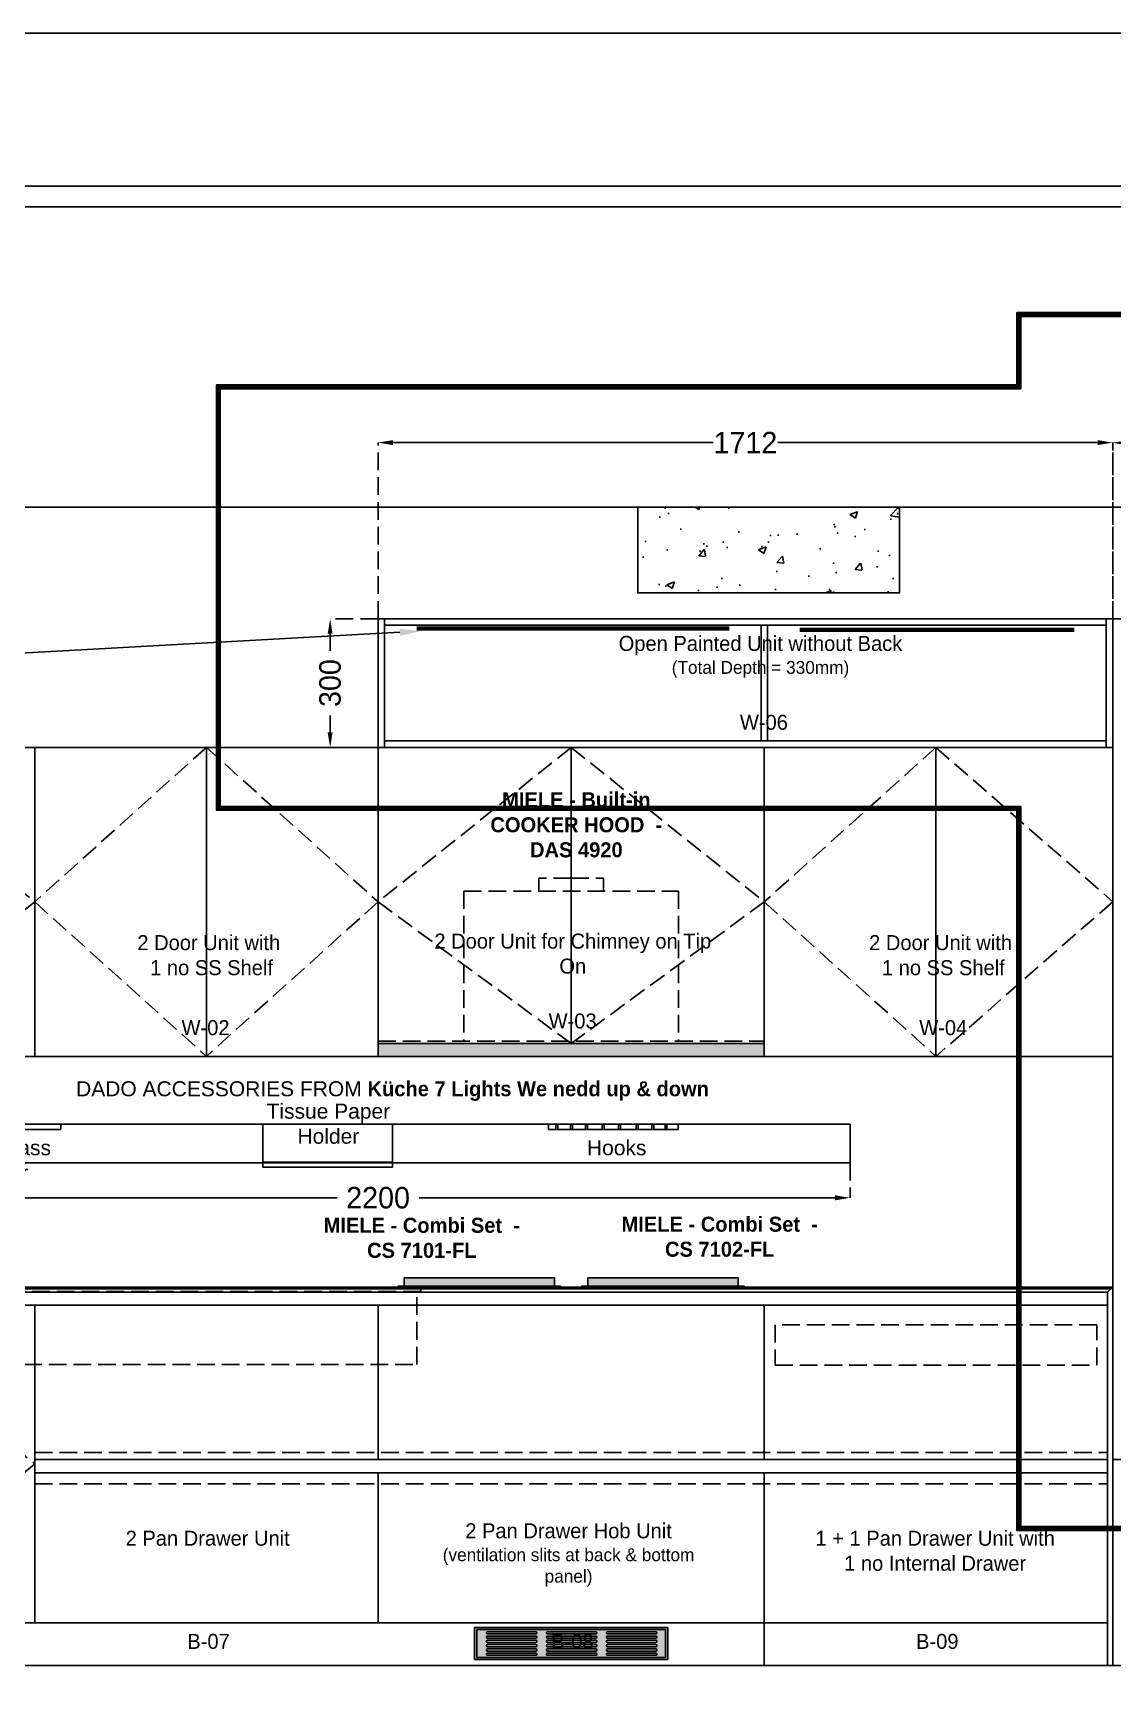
# Model space of a CAD drawing. Header units: millimetres. Extents: x -279428 to -243254, y -13605 to 1263.
# Drawn here: x -275277 to -272761, y -3517 to 354 of the extents above; entities that cross this region are included whole.
import ezdxf
from ezdxf import colors
from ezdxf.entities.mleader import LeaderData, LeaderLine
from ezdxf.math import Vec2, Vec3

# ---------------------------------------------------------------- set-up
doc = ezdxf.new("R2010")
doc.units = ezdxf.units.MM
doc.linetypes.add('DGN Style 3', pattern=[57.66124, 41.1866, -16.47464])
for name, color, linetype in [('.', 7, 'Continuous'), ('1', 7, 'Continuous'), ('1-arredi retini', 7, 'Continuous'), ('kitchen line', 250, 'Continuous'), ('Livello 1', 7, 'Continuous'), ('Measurement', 7, 'Continuous')]:
    doc.layers.add(name, color=color, linetype=linetype)
doc.layers.add('Partition', color=7, linetype='Continuous', lineweight=0)
doc.layers.add('Text', color=7, linetype='Continuous', lineweight=0)
doc.styles.add('Kuche7', font='', dxfattribs={"height": 50})
doc.styles.get("Standard").update_dxf_attribs({"font": 'arial.ttf'})
doc.styles.get('Kuche7').set_extended_font_data('Montserrat')
doc.dimstyles.new('Kuche7', dxfattribs={"dimtxt": 50, "dimasz": 35, "dimexe": 0.18, "dimexo": 0.0625, "dimgap": 10, "dimtad": 0, "dimdec": 0, "dimzin": 0, "dimdsep": 46, "dimtxsty": 'Kuche7', "dimcen": 0.09, "dimclrd": 256, "dimclre": 254, "dimclrt": 1, "dimadec": 0, "dimazin": 0, "dimtfac": 1, "dimtdec": 0, "dimtofl": 0, "dimtmove": 0, "dimatfit": 3, "dimfxl": 1, "dimtolj": 1, "dimtzin": 0, "dimarcsym": 0})

# ---------------------------------------------------------------- blocks, each defined once
blk = doc.blocks.new('*D22')
at = {"layer": 'Defpoints', "color": 0, "transparency": 16777216}
for p in [(-272361.6, -601), (-272361.6, -1011), (-272761.3, -1311)]:
    blk.add_point(p, dxfattribs=at)
at = {"layer": 'Measurement', "color": 254, "linetype": 'DGN Style 3', "lineweight": -2, "transparency": 16777216}
for p, q in [((-272761.3, -1311), (-272761.3, -600.8)), ((-272361.6, -1011), (-272361.6, -600.8))]:
    blk.add_line(p, q, dxfattribs=at)
at = {"layer": 'Measurement', "lineweight": -2, "transparency": 16777216}
for p, q in [((-272726.3, -601), (-272639.1, -601)), ((-272396.6, -601), (-272483.8, -601))]:
    blk.add_line(p, q, dxfattribs=at)
at = {"layer": 'Measurement', "transparency": 16777216}
for points in [[(-272726.3, -595.2), (-272726.3, -606.9), (-272761.3, -601)], [(-272396.6, -595.2), (-272396.6, -606.9), (-272361.6, -601)]]:
    blk.add_solid(points, dxfattribs=at)
at = {"layer": 'Measurement', "color": 1, "transparency": 16777216, "insert": (-272561.5, -601), "char_height": 50, "attachment_point": 5, "style": 'Kuche7'}
blk.add_mtext('\\A1;400', dxfattribs=at)
blk = doc.blocks.new('*D23')
at = {"layer": 'Defpoints', "color": 0, "transparency": 16777216}
for p in [(-274473.3, -600.6), (-274473.3, -1011, -2), (-272761.3, -1011)]:
    blk.add_point(p, dxfattribs=at)
at = {"layer": 'Measurement', "color": 254, "linetype": 'DGN Style 3', "lineweight": -2, "transparency": 16777216}
for p, q in [((-274473.3, -1011), (-274473.3, -600.5)), ((-272761.3, -1011), (-272761.3, -600.5))]:
    blk.add_line(p, q, dxfattribs=at)
at = {"layer": 'Measurement', "lineweight": -2, "transparency": 16777216}
for p, q in [((-274438.3, -600.6), (-273692.7, -600.6)), ((-272796.3, -600.6), (-273541.9, -600.6))]:
    blk.add_line(p, q, dxfattribs=at)
at = {"layer": 'Measurement', "transparency": 16777216}
for points in [[(-274438.3, -594.8), (-274438.3, -606.5), (-274473.3, -600.6)], [(-272796.3, -594.8), (-272796.3, -606.5), (-272761.3, -600.6)]]:
    blk.add_solid(points, dxfattribs=at)
at = {"layer": 'Measurement', "color": 1, "transparency": 16777216, "insert": (-273617.3, -600.6), "char_height": 50, "attachment_point": 5, "style": 'Kuche7'}
blk.add_mtext('\\A1;1712', dxfattribs=at)
blk = doc.blocks.new('45 CM VENTILATION GRILL')
at = {"layer": '1-arredi retini', "lineweight": 0, "true_color": 0x1c1c1c}
h = blk.add_hatch(color=250, dxfattribs=at)
h.dxf.hatch_style = 1
h.paths.add_polyline_path([(892032.8, 50586.5), (891582.8, 50586.5), (891582.8, 50511.5), (892032.8, 50511.5)])
h.paths.add_polyline_path([(892027.8, 50581.5), (892027.8, 50516.5), (891587.8, 50516.5), (891587.8, 50581.5)], flags=16)
h.paths.add_polyline_path([(891725.3, 50576.5, -1), (891725.3, 50571.5), (891612.8, 50571.5, -1), (891612.8, 50576.5)], flags=0)
h.paths.add_polyline_path([(891725.3, 50566.5, -1), (891725.3, 50561.5), (891612.8, 50561.5, -1), (891612.8, 50566.5)], flags=0)
h.paths.add_polyline_path([(891725.3, 50556.5, -1), (891725.3, 50551.5), (891612.8, 50551.5, -1), (891612.8, 50556.5)], flags=0)
h.paths.add_polyline_path([(891725.3, 50546.5, -1), (891725.3, 50541.5), (891612.8, 50541.5, -1), (891612.8, 50546.5)], flags=0)
h.paths.add_polyline_path([(891725.3, 50536.5, -1), (891725.3, 50531.5), (891612.8, 50531.5, -1), (891612.8, 50536.5)], flags=0)
h.paths.add_polyline_path([(891725.3, 50526.5, -1), (891725.3, 50521.5), (891612.8, 50521.5, -1), (891612.8, 50526.5)], flags=0)
h.paths.add_polyline_path([(891752.6, 50576.5), (891865.1, 50576.5, -1), (891865.1, 50571.5), (891752.6, 50571.5, -1)], flags=0)
h.paths.add_polyline_path([(891752.6, 50566.5), (891865.1, 50566.5, -1), (891865.1, 50561.5), (891752.6, 50561.5, -1)], flags=0)
h.paths.add_polyline_path([(891752.6, 50556.5), (891865.1, 50556.5, -1), (891865.1, 50551.5), (891752.6, 50551.5, -1)], flags=0)
h.paths.add_polyline_path([(891752.6, 50546.5), (891865.1, 50546.5, -1), (891865.1, 50541.5), (891752.6, 50541.5, -1)], flags=0)
h.paths.add_polyline_path([(891752.6, 50536.5), (891865.1, 50536.5, -1), (891865.1, 50531.5), (891752.6, 50531.5, -1)], flags=0)
h.paths.add_polyline_path([(891752.6, 50526.5), (891865.1, 50526.5, -1), (891865.1, 50521.5), (891752.6, 50521.5, -1)], flags=0)
h.paths.add_polyline_path([(891892.4, 50576.5), (892004.9, 50576.5, -1), (892004.9, 50571.5), (891892.4, 50571.5, -1)], flags=0)
h.paths.add_polyline_path([(891892.4, 50566.5), (892004.9, 50566.5, -1), (892004.9, 50561.5), (891892.4, 50561.5, -1)], flags=0)
h.paths.add_polyline_path([(891892.4, 50556.5), (892004.9, 50556.5, -1), (892004.9, 50551.5), (891892.4, 50551.5, -1)], flags=0)
h.paths.add_polyline_path([(891892.4, 50546.5), (892004.9, 50546.5, -1), (892004.9, 50541.5), (891892.4, 50541.5, -1)], flags=0)
h.paths.add_polyline_path([(891892.4, 50536.5), (892004.9, 50536.5, -1), (892004.9, 50531.5), (891892.4, 50531.5, -1)], flags=0)
h.paths.add_polyline_path([(891892.4, 50526.5), (892004.9, 50526.5, -1), (892004.9, 50521.5), (891892.4, 50521.5, -1)], flags=0)
at = {"layer": '1-arredi retini', "lineweight": 0}
h = blk.add_hatch(color=252, dxfattribs=at)
h.dxf.hatch_style = 1
h.paths.add_polyline_path([(892027.8, 50581.5), (891587.8, 50581.5), (891587.8, 50516.5), (892027.8, 50516.5)])
h.paths.add_polyline_path([(891612.8, 50556.5), (891725.3, 50556.5, -1), (891725.3, 50551.5), (891612.8, 50551.5, -1)], flags=16)
h.paths.add_polyline_path([(891612.8, 50566.5), (891725.3, 50566.5, -1), (891725.3, 50561.5), (891612.8, 50561.5, -1)], flags=16)
h.paths.add_polyline_path([(891612.8, 50546.5), (891725.3, 50546.5, -1), (891725.3, 50541.5), (891612.8, 50541.5, -1)], flags=16)
h.paths.add_polyline_path([(891612.8, 50576.5), (891725.3, 50576.5, -1), (891725.3, 50571.5), (891612.8, 50571.5, -1)], flags=16)
h.paths.add_polyline_path([(891612.8, 50536.5), (891725.3, 50536.5, -1), (891725.3, 50531.5), (891612.8, 50531.5, -1)], flags=16)
h.paths.add_polyline_path([(891612.8, 50526.5), (891725.3, 50526.5, -1), (891725.3, 50521.5), (891612.8, 50521.5, -1)], flags=16)
h.paths.add_polyline_path([(891752.6, 50556.5), (891865.1, 50556.5, -1), (891865.1, 50551.5), (891752.6, 50551.5, -1)], flags=16)
h.paths.add_polyline_path([(891752.6, 50566.5), (891865.1, 50566.5, -1), (891865.1, 50561.5), (891752.6, 50561.5, -1)], flags=16)
h.paths.add_polyline_path([(891752.6, 50546.5), (891865.1, 50546.5, -1), (891865.1, 50541.5), (891752.6, 50541.5, -1)], flags=16)
h.paths.add_polyline_path([(891752.6, 50576.5), (891865.1, 50576.5, -1), (891865.1, 50571.5), (891752.6, 50571.5, -1)], flags=16)
h.paths.add_polyline_path([(891752.6, 50536.5), (891865.1, 50536.5, -1), (891865.1, 50531.5), (891752.6, 50531.5, -1)], flags=16)
h.paths.add_polyline_path([(891752.6, 50526.5), (891865.1, 50526.5, -1), (891865.1, 50521.5), (891752.6, 50521.5, -1)], flags=16)
h.paths.add_polyline_path([(891892.4, 50556.5), (892004.9, 50556.5, -1), (892004.9, 50551.5), (891892.4, 50551.5, -1)], flags=16)
h.paths.add_polyline_path([(891892.4, 50566.5), (892004.9, 50566.5, -1), (892004.9, 50561.5), (891892.4, 50561.5, -1)], flags=16)
h.paths.add_polyline_path([(891892.4, 50546.5), (892004.9, 50546.5, -1), (892004.9, 50541.5), (891892.4, 50541.5, -1)], flags=16)
h.paths.add_polyline_path([(891892.4, 50576.5), (892004.9, 50576.5, -1), (892004.9, 50571.5), (891892.4, 50571.5, -1)], flags=16)
h.paths.add_polyline_path([(891892.4, 50536.5), (892004.9, 50536.5, -1), (892004.9, 50531.5), (891892.4, 50531.5, -1)], flags=16)
h.paths.add_polyline_path([(891892.4, 50526.5), (892004.9, 50526.5, -1), (892004.9, 50521.5), (891892.4, 50521.5, -1)], flags=16)
at = {"linetype": 'Continuous'}
for p, q in [((891612.8, 50576.5), (891725.3, 50576.5)), ((891612.8, 50571.5), (891725.3, 50571.5)), ((891612.8, 50566.5), (891725.3, 50566.5)), ((891612.8, 50561.5), (891725.3, 50561.5)), ((891612.8, 50556.5), (891725.3, 50556.5)), ((891612.8, 50551.5), (891725.3, 50551.5)), ((891612.8, 50546.5), (891725.3, 50546.5)), ((891752.6, 50576.5), (891865.1, 50576.5)), ((891752.6, 50571.5), (891865.1, 50571.5)), ((891752.6, 50566.5), (891865.1, 50566.5)), ((891752.6, 50561.5), (891865.1, 50561.5)), ((891752.6, 50556.5), (891865.1, 50556.5)), ((891752.6, 50551.5), (891865.1, 50551.5)), ((891752.6, 50546.5), (891865.1, 50546.5)), ((891892.4, 50576.5), (892004.9, 50576.5)), ((891892.4, 50571.5), (892004.9, 50571.5)), ((891892.4, 50566.5), (892004.9, 50566.5)), ((891892.4, 50561.5), (892004.9, 50561.5)), ((891892.4, 50556.5), (892004.9, 50556.5)), ((891892.4, 50551.5), (892004.9, 50551.5)), ((891892.4, 50546.5), (892004.9, 50546.5)), ((891612.8, 50541.5), (891725.3, 50541.5)), ((891612.8, 50536.5), (891725.3, 50536.5)), ((891612.8, 50531.5), (891725.3, 50531.5)), ((891612.8, 50526.5), (891725.3, 50526.5)), ((891612.8, 50521.5), (891725.3, 50521.5)), ((891752.6, 50541.5), (891865.1, 50541.5)), ((891752.6, 50536.5), (891865.1, 50536.5)), ((891752.6, 50531.5), (891865.1, 50531.5)), ((891752.6, 50526.5), (891865.1, 50526.5)), ((891752.6, 50521.5), (891865.1, 50521.5)), ((891892.4, 50541.5), (892004.9, 50541.5)), ((891892.4, 50536.5), (892004.9, 50536.5)), ((891892.4, 50531.5), (892004.9, 50531.5)), ((891892.4, 50526.5), (892004.9, 50526.5)), ((891892.4, 50521.5), (892004.9, 50521.5))]:
    blk.add_line(p, q, dxfattribs=at)
blk.add_lwpolyline([(891582.8, 50586.5), (892032.8, 50586.5), (892032.8, 50511.5), (891582.8, 50511.5)], close=True, dxfattribs=at)
at = {"color": 251, "linetype": 'Continuous'}
blk.add_lwpolyline([(891587.8, 50581.5), (892027.8, 50581.5), (892027.8, 50516.5), (891587.8, 50516.5)], close=True, dxfattribs=at)
at = {"linetype": 'Continuous'}
for centre, start, end in [((891612.8, 50574), 90, 270), ((891612.8, 50564), 90, 270), ((891612.8, 50554), 90, 270), ((891612.8, 50544), 90, 270), ((891725.3, 50574), 270, 90), ((891725.3, 50564), 270, 90), ((891725.3, 50554), 270, 90), ((891725.3, 50544), 270, 90), ((891752.6, 50574), 90, 270), ((891752.6, 50564), 90, 270), ((891752.6, 50554), 90, 270), ((891752.6, 50544), 90, 270), ((891865.1, 50574), 270, 90), ((891865.1, 50564), 270, 90), ((891865.1, 50554), 270, 90), ((891865.1, 50544), 270, 90), ((891892.4, 50574), 90, 270), ((891892.4, 50564), 90, 270), ((891892.4, 50554), 90, 270), ((891892.4, 50544), 90, 270), ((892004.9, 50574), 270, 90), ((892004.9, 50564), 270, 90), ((892004.9, 50554), 270, 90), ((892004.9, 50544), 270, 90), ((891612.8, 50534), 90, 270), ((891612.8, 50524), 90, 270), ((891725.3, 50534), 270, 90), ((891725.3, 50524), 270, 90), ((891752.6, 50534), 90, 270), ((891752.6, 50524), 90, 270), ((891865.1, 50534), 270, 90), ((891865.1, 50524), 270, 90), ((891892.4, 50534), 90, 270), ((891892.4, 50524), 90, 270), ((892004.9, 50534), 270, 90), ((892004.9, 50524), 270, 90)]:
    blk.add_arc(centre, 2.5, start, end, dxfattribs=at)
blk = doc.blocks.new('GGBGRBRGGRTG')
at = {"layer": 'Livello 1', "linetype": 'Continuous', "lineweight": 0}
blk.add_hatch(color=9, dxfattribs=at).paths.add_polyline_path([(-274757.3, -2569), (-275135.3, -2569), (-275135.3, -2566), (-274757.3, -2566)])
at = {"layer": 'Partition', "linetype": 'Continuous', "lineweight": -3}
h = blk.add_hatch(color=254, dxfattribs=at)
h.dxf.hatch_style = 1
h.paths.add_polyline_path([(-274771, -2566), (-274771, -2547.1), (-275121.6, -2547.1), (-275121.6, -2566)])
at = {"layer": 'Livello 1', "color": 7, "linetype": 'Continuous', "lineweight": 0, "flags": 128}
blk.add_lwpolyline([(-274757.3, -2569), (-275135.3, -2569), (-275135.3, -2566), (-274757.3, -2566)], close=True, dxfattribs=at)
at = {"layer": 'Partition', "color": 18, "linetype": 'Continuous', "lineweight": -3, "true_color": 0x000000}
for p, q in [((-275121.6, -2566), (-275121.6, -2547.1)), ((-275121.6, -2547.1), (-274771, -2547.1)), ((-274771, -2566), (-274771, -2547.1))]:
    blk.add_line(p, q, dxfattribs=at)
blk = doc.blocks.new('*D26')
at = {"layer": 'Defpoints', "color": 0, "transparency": 16777216}
for p in [(-274585, -1011), (-274473.3, -1011), (-274473.3, -1311)]:
    blk.add_point(p, dxfattribs=at)
at = {"layer": 'kitchen line', "color": 254, "linetype": 'DGN Style 3', "lineweight": -2, "transparency": 16777216}
for p, q in [((-274473.3, -1011), (-274585.2, -1011)), ((-274473.3, -1311), (-274585.2, -1311))]:
    blk.add_line(p, q, dxfattribs=at)
at = {"layer": 'kitchen line', "lineweight": -2, "transparency": 16777216}
for p, q in [((-274585, -1046), (-274585, -1085.7)), ((-274585, -1276), (-274585, -1236.3))]:
    blk.add_line(p, q, dxfattribs=at)
at = {"layer": 'kitchen line', "transparency": 16777216}
for points in [[(-274590.8, -1046), (-274579.2, -1046), (-274585, -1011)], [(-274590.8, -1276), (-274579.2, -1276), (-274585, -1311)]]:
    blk.add_solid(points, dxfattribs=at)
at = {"layer": 'kitchen line', "color": 1, "transparency": 16777216, "insert": (-274585, -1161), "char_height": 50, "attachment_point": 5, "rotation": 90, "style": 'Kuche7'}
blk.add_mtext('\\A1;300', dxfattribs=at)
blk = doc.blocks.new('*D30')
at = {"layer": 'Defpoints', "color": 0, "transparency": 16777216}
for p in [(-275573.3, -2279), (-273373.3, -2279), (-273373.3, -2360.8)]:
    blk.add_point(p, dxfattribs=at)
at = {"layer": 'kitchen line', "color": 254, "linetype": 'DGN Style 3', "lineweight": -2, "transparency": 16777216}
for p, q in [((-275573.3, -2279.1), (-275573.3, -2360.9)), ((-273373.3, -2279.1), (-273373.3, -2360.9))]:
    blk.add_line(p, q, dxfattribs=at)
at = {"layer": 'kitchen line', "lineweight": -2, "transparency": 16777216}
for p, q in [((-275538.3, -2360.8), (-274568.7, -2360.8)), ((-273408.3, -2360.8), (-274377.9, -2360.8))]:
    blk.add_line(p, q, dxfattribs=at)
at = {"layer": 'kitchen line', "transparency": 16777216}
for points in [[(-275538.3, -2354.9), (-275538.3, -2366.6), (-275573.3, -2360.8)], [(-273408.3, -2354.9), (-273408.3, -2366.6), (-273373.3, -2360.8)]]:
    blk.add_solid(points, dxfattribs=at)
at = {"layer": 'kitchen line', "color": 1, "transparency": 16777216, "insert": (-274473.3, -2360.8), "char_height": 50, "attachment_point": 5, "style": 'Kuche7'}
blk.add_mtext('\\A1;2200', dxfattribs=at)

msp = doc.modelspace()

# ---------------------------------------------------------------- hatches: boundary and pattern name
at = {"layer": '.'}
h = msp.add_hatch(dxfattribs=at)
h.set_pattern_fill('AR-CONC', color=256)
h.paths.add_polyline_path([(-273258.3, -751), (-273868.3, -751), (-273868.3, -951), (-273258.3, -951)])
at = {"true_color": 0xc7c8ca}
h = msp.add_hatch(color=9, dxfattribs=at)
h.dxf.hatch_style = 1
h.paths.add_polyline_path([(-274473.3, -2001), (-274473.3, -2031), (-273573.3, -2031), (-273573.3, -2001)])

# ---------------------------------------------------------------- linework, layer by layer
for p, q in [((-270183.3, -751), (-276953.3, -751)), ((-274473.3, -1310.4), (-274473.3, -1011, -2)), ((-274473.3, -1011, -1), (-272761.3, -1011, -2)), ((-274458.3, -1311), (-274458.3, -1011)), ((-274458.3, -1026), (-272776.3, -1026)), ((-273580.8, -1295.4, 0.9), (-273580.8, -1026, -0.9)), ((-273565.8, -1295.4, 0.9), (-273565.8, -1026, -0.9)), ((-272776.3, -1011), (-272776.3, -1311)), ((-272761.3, -1310.4), (-272761.3, -1011, -2)), ((-276953.3, -3451), (-270183.3, -3451))]:
    msp.add_line(p, q)
at = {"color": 40, "true_color": 0xf8d731}
for p, q in [((-274383.3, -1031), (-273655.3, -1031)), ((-274383.3, -1034), (-273655.3, -1034)), ((-274383.3, -1037), (-273655.3, -1037)), ((-272851.3, -1034), (-273490.3, -1034)), ((-272851.3, -1037), (-273490.3, -1037)), ((-272851.3, -1040), (-273490.3, -1040))]:
    msp.add_line(p, q, dxfattribs=at)
at = {"color": 9, "true_color": 0xc7c8ca}
for p, q in [((-275273.3, -2031, -1), (-275273.3, -1311, -1)), ((-274873.3, -2031, -1), (-274873.3, -1311, -1)), ((-274473.3, -1311), (-274473.3, -2031)), ((-273573.3, -1311), (-273573.3, -2031)), ((-273173.3, -1311), (-273173.3, -2031)), ((-272761.3, -2031), (-272761.3, -1310.4)), ((-274473.3, -2001), (-273573.3, -2001)), ((-276173.3, -2031, -1), (-272761.3, -2031, -1)), ((-276853.3, -2581), (-272773.3, -2581)), ((-276203.3, -2569), (-272761.3, -2569)), ((-272773.3, -2581), (-272761.3, -2569)), ((-272773.3, -3451), (-272773.3, -2581)), ((-272761.3, -3451), (-272761.3, -2569)), ((-276209.3, -2611), (-272773.3, -2611)), ((-275273.3, -3351), (-275273.3, -2611)), ((-274473.3, -2971), (-274473.3, -2611)), ((-273573.3, -2971), (-273573.3, -2611)), ((-275273.3, -2971), (-272773.3, -2971)), ((-275273.3, -3001.5), (-272773.3, -3001.5)), ((-274473.3, -3351), (-274473.3, -3001.5)), ((-273573.3, -3351), (-273573.3, -3001.5)), ((-276223.3, -3351), (-272773.3, -3351))]:
    msp.add_line(p, q, dxfattribs=at)
at = {"color": 18, "true_color": 0x000000}
msp.add_line((-272776.3, -1295.4), (-274458.3, -1295.4), dxfattribs=at)
at = {"color": 9, "linetype": 'DGN Style 3', "true_color": 0xc7c8ca}
for p, q in [((-274023.3, -1616, -1), (-274098.3, -1616, -1)), ((-274098.3, -1616, -1), (-274098.3, -1646, -1)), ((-274023.3, -1616, -1), (-273948.3, -1616, -1)), ((-273948.3, -1616, -1), (-273948.3, -1646, -1)), ((-274273.3, -1646, -1), (-273773.3, -1646, -1)), ((-274273.3, -1646), (-274273.3, -1996)), ((-273773.3, -1646), (-273773.3, -1996)), ((-274473.3, -1996, -1), (-273573.3, -1996, -1)), ((-275273.3, -2954.5), (-272773.3, -2954.5)), ((-275273.3, -3027.5), (-272773.3, -3027.5))]:
    msp.add_line(p, q, dxfattribs=at)
for points in [[(-277943.9, -3.3), (-277943.9, -4649.3), (-269129.7, -4649.3), (-269129.7, -3.3)], [(-277896.1, -51), (-277896.1, -4601.5), (-269177.4, -4601.5), (-269177.4, -51)], [(-272761.3, -1011), (-272361.6, -1011), (-272361.6, -2971), (-272761.3, -2971)]]:
    msp.add_lwpolyline(points, close=True)
at = {"color": 9, "true_color": 0xc7c8ca, "elevation": -1}
msp.add_lwpolyline([(-276173.3, -1311), (-272761.3, -1311)], dxfattribs=at)
at = {"color": 9, "true_color": 0xc7c8ca}
msp.add_lwpolyline([(-275573.3, -2189.3), (-273373.3, -2189.3), (-273373.3, -2279), (-275573.3, -2279)], close=True, dxfattribs=at)
at = {"layer": 'kitchen line'}
for p, q in [((-274473.3, -1311), (-272761.3, -1310.4)), ((-274058.9, -2189.3), (-274058.9, -2201.3)), ((-274054.4, -2189.3), (-274054.4, -2201.3)), ((-274025, -2189.3), (-274025, -2201.3)), ((-274020.4, -2189.3), (-274020.4, -2201.3)), ((-273989.9, -2189.3), (-273989.9, -2201.3)), ((-273985.3, -2189.3), (-273985.3, -2201.3)), ((-273951, -2189.3), (-273951, -2201.3)), ((-273946.4, -2189.3), (-273946.4, -2201.3)), ((-273913.2, -2189.3), (-273913.2, -2201.3)), ((-273908.7, -2189.3), (-273908.7, -2201.3)), ((-273871.7, -2189.3), (-273871.7, -2201.3)), ((-273867.1, -2189.3), (-273867.1, -2201.3)), ((-273835.1, -2189.3), (-273835.1, -2201.3)), ((-273830.5, -2189.3), (-273830.5, -2201.3)), ((-273804.6, -2189.3), (-273804.6, -2201.3)), ((-273800, -2189.3), (-273800, -2201.3)), ((-274741.9, -2277.3), (-274439.5, -2277.3))]:
    msp.add_line(p, q, dxfattribs=at)
at = {"layer": 'kitchen line', "color": 9, "true_color": 0xc7c8ca}
for p, q in [((-274023.3, -1311), (-274023.3, -2001)), ((-276203.3, -2573), (-272765.3, -2573)), ((-273573.3, -3351), (-273573.3, -3451))]:
    msp.add_line(p, q, dxfattribs=at)
at = {"layer": 'kitchen line', "color": 9, "linetype": 'DGN Style 3', "true_color": 0xc7c8ca}
for p, q in [((-274383.3, -2749), (-274383.3, -2579)), ((-276163.3, -2749), (-274383.3, -2749))]:
    msp.add_line(p, q, dxfattribs=at)
at = {"layer": 'kitchen line'}
for points in [[(-279428.2, 353.5), (-268422.6, 353.5), (-268422.6, -13603.8), (-279428.2, -13603.8)], [(-275515.3, -2189.3), (-275212.9, -2189.3), (-275212.9, -2201.3), (-275515.3, -2201.3)], [(-274741.9, -2189.3), (-274439.5, -2189.3), (-274439.5, -2289.3), (-274741.9, -2289.3)], [(-274076.1, -2189.3), (-273773.7, -2189.3), (-273773.7, -2201.3), (-274076.1, -2201.3)]]:
    msp.add_lwpolyline(points, close=True, dxfattribs=at)
at = {"layer": 'kitchen line', "color": 6}
for points in [[(-272143.8, -466.1), (-271821.8, -466.1), (-271821.8, -1457.5), (-272143.8, -1457.5), (-272143.8, -3135.8), (-272984.6, -3135.8), (-272984.6, -1457.5), (-274849.9, -1457.5), (-274849.9, -466.1), (-272984.6, -466.1), (-272984.6, -297.4), (-272143.8, -297.4)], [(-272146.8, -469.1), (-271824.8, -469.1), (-271824.8, -1454.5), (-272146.8, -1454.5), (-272146.8, -3132.8), (-272981.6, -3132.8), (-272981.6, -1454.5), (-274846.9, -1454.5), (-274846.9, -469.1), (-272981.6, -469.1), (-272981.6, -300.4), (-272146.8, -300.4)], [(-272149.8, -472.1), (-271827.8, -472.1), (-271827.8, -1451.5), (-272149.8, -1451.5), (-272149.8, -3129.8), (-272978.6, -3129.8), (-272978.6, -1451.5), (-274843.9, -1451.5), (-274843.9, -472.1), (-272978.6, -472.1), (-272978.6, -303.4), (-272149.8, -303.4)], [(-272152.8, -1448.5), (-272152.8, -3126.8), (-272975.6, -3126.8), (-272975.6, -1448.5), (-274840.9, -1448.5), (-274840.9, -475.1), (-272975.6, -475.1), (-272975.6, -306.4), (-272152.8, -306.4), (-272152.8, -475.1), (-271830.8, -475.1), (-271830.8, -1448.5)]]:
    msp.add_lwpolyline(points, close=True, dxfattribs=at)
at = {"layer": 'kitchen line'}
msp.add_lwpolyline([(-273868.3, -751), (-273868.3, -951), (-273258.3, -951), (-273258.3, -751)], dxfattribs=at)
at = {"layer": 'kitchen line', "color": 9, "linetype": 'DGN Style 3', "true_color": 0xc7c8ca, "elevation": -1}
msp.add_lwpolyline([(-275723.3, -1311), (-275273.3, -1671), (-275723.3, -2031)], dxfattribs=at)
at = {"layer": 'kitchen line', "color": 9, "linetype": 'DGN Style 3', "true_color": 0xc7c8ca}
for points in [[(-274873.3, -1311), (-275273.3, -1671), (-274873.3, -2031)], [(-274873.3, -1311), (-274473.3, -1671), (-274873.3, -2031)], [(-274023.3, -1311), (-274473.3, -1671), (-274023.3, -2001)], [(-274023.3, -1311), (-273573.3, -1671), (-274023.3, -2001)], [(-273173.3, -1311), (-273573.3, -1671), (-273173.3, -2031)], [(-273173.3, -1311), (-272761.3, -1670.7), (-273173.3, -2031)], [(-275723.3, -2611), (-275273.3, -2981), (-275723.3, -3351)]]:
    msp.add_lwpolyline(points, dxfattribs=at)
for points in [[(-274373.3, -2579), (-276173.3, -2579), (-276173.3, -2569), (-274373.3, -2569)], [(-273548.3, -2750.5), (-272798.3, -2750.5), (-272798.3, -2656.5), (-273548.3, -2656.5)]]:
    msp.add_lwpolyline(points, close=True, dxfattribs=at)

# ---------------------------------------------------------------- block references
at = {"color": 9, "true_color": 0xc7c8ca}
msp.add_blockref('45 CM VENTILATION GRILL', (-1165831, -53948.5), dxfattribs=at)
at = {"layer": 'kitchen line', "color": 9, "true_color": 0xc7c8ca}
for p in [(709, 0), (1137, 0)]:
    msp.add_blockref('GGBGRBRGGRTG', p, dxfattribs=at)

# ---------------------------------------------------------------- texts
at = {"layer": '1', "insert": (-273908, -1051.2, -2), "char_height": 35, "width": 651.718, "attachment_point": 1, "style": 'Kuche7'}
msp.add_mtext('\\pxqc;Open Painted Unit without Back\\P{\\H0.85714x;\\C1;(Total Depth = 330mm)}', dxfattribs=at)
at = {"layer": '1', "color": 9, "true_color": 0xc7c8ca, "char_height": 35, "attachment_point": 1, "style": 'Kuche7'}
for s, insert, width in [('\\pxqc;2 Door Unit with\\P 1 no SS Shelf ', (-275154.6, -1748.5, -2), 573.628), ('\\pxqc;2 Door Unit for Chimney on Tip On', (-274345.4, -1744.9, -2), 651.718), ('\\pxqc;2 Door Unit with\\P 1 no SS Shelf ', (-273449.3, -1748.5, -1), 573.628)]:
    msp.add_mtext(s, dxfattribs=dict(at, insert=insert, width=width))
at = {"layer": 'Text', "color": 7, "ltscale": 150, "insert": (-273839.7, -1235, -1), "char_height": 35, "attachment_point": 1}
msp.add_mtext_dynamic_manual_height_columns('\\pxqc;{\\fMontserrat|b0|i0|c0|p2;W-06}', width=530.958, gutter_width=12.5, heights=[0], dxfattribs=at)
at = {"layer": 'Text', "color": 9, "true_color": 0xc7c8ca, "char_height": 35, "attachment_point": 1}
for s, insert in [('\\pxqc,t1;{\\fMontserrat|b1|i0|c0|p2;MIELE - Built-in COOKER HOOD  - DAS 4920}', (-274253, -1415.5)), ('\\pxqc,t1;{\\fMontserrat|b1|i0|c0|p2;MIELE - Combi Set  - CS 7101-FL}', (-274613.1, -2407.3)), ('\\pxqc,t1;{\\fMontserrat|b1|i0|c0|p2;MIELE - Combi Set  - CS 7102-FL}', (-273918.9, -2404.7))]:
    msp.add_mtext_dynamic_manual_height_columns(s, width=483.469, gutter_width=175, heights=[174.5], dxfattribs=dict(at, insert=insert))
at = {"layer": 'Text', "color": 9, "ltscale": 150, "true_color": 0xc7c8ca, "char_height": 35, "attachment_point": 1}
for s, width, gutter_width, insert in [('\\pxqc;{\\fMontserrat|b0|i0|c0|p2;W-03}', 530.958, 12.5, (-274285.4, -1931.1, -1)), ('\\pxqc;{\\fMontserrat|b0|i0|c0|p2;W-02}', 530.958, 12.5, (-275140.8, -1946.6, -1)), ('\\pxqc;{\\fMontserrat|b0|i0|c0|p2;W-04}', 530.958, 12.5, (-273421.8, -1946.6, -1)), ('\\pxqc;{\\fMontserrat|b0|i0|c0|p2;2 Pan Drawer Unit }', 600, 1, (-275170.3, -3136.6, -1)), ('\\pxqc;{\\fMontserrat|b0|i0|c0|p2;2 Pan Drawer Hob Unit \\P\\H0.85714x;(ventilation slits at back & bottom panel)}', 658.616, 1, (-274358.7, -3119.3, -1)), ('\\pxqc;{\\fMontserrat|b0|i0|c0|p2;1 + 1 Pan Drawer Unit with \\P1 no Internal Drawer }', 666.449, 1, (-273508.3, -3136.6, -1)), ('\\pxqc;{\\fMontserrat|b0|i0|c0|p2;B-07}', 530.958, 12.5, (-275133.8, -3377, -1)), ('\\pxqc;{\\fMontserrat|b0|i0|c0|p2;B-09}', 530.958, 12.5, (-273435.6, -3377, -1))]:
    msp.add_mtext_dynamic_manual_height_columns(s, width=width, gutter_width=gutter_width, heights=[0], dxfattribs=dict(at, insert=insert))
at = {"layer": 'Text', "char_height": 35, "attachment_point": 1}
for s, width, insert in [('\\pxqc;{\\C256;\\c0;DADO ACCESSORIES FROM \\fMontserrat|b1|i0|c0|p2;Küche 7 Lights We nedd up & down}', 1938.778, (-275409, -2089.1)), ('\\pxqc;{\\C6;Tissue Paper Holder}', 342.5, (-274760.4, -2141.3)), ('\\pxqc;{\\C6;Wine Glass \\PHolder}', 800, (-275760.4, -2226.5)), ('\\pxqc;{\\C6;Hooks}', 800, (-274317.2, -2226.5))]:
    msp.add_mtext_dynamic_manual_height_columns(s, width=width, gutter_width=175, heights=[0], dxfattribs=dict(at, insert=insert))
at = {"layer": 'Text', "color": 9, "ltscale": 150, "true_color": 0xc7c8ca, "insert": (-274086.8, -3377, -1), "char_height": 35, "attachment_point": 1, "bg_fill": 1, "box_fill_scale": 1, "bg_fill_color": 7, "bg_fill_true_color": 16777215, "bg_fill_transparency": 0}
msp.add_mtext_dynamic_manual_height_columns('\\pxqc;{\\fMontserrat|b0|i0|c0|p2;B-08}', width=132.62, gutter_width=12.5, heights=[0], dxfattribs=at)

# ---------------------------------------------------------------- dimensions: what is measured, and where the dimension line sits
at = {"layer": 'kitchen line'}
dim = msp.add_linear_dim(base=(-274585, -1011), p1=(-274473.3, -1311), p2=(-274473.3, -1011), angle=90, dimstyle='Kuche7', dxfattribs=at)
dim.commit()
dim.dimension.update_dxf_attribs({"geometry": '*D26', "text_midpoint": (-274585, -1161)})
dim = msp.add_linear_dim(base=(-273373.3, -2360.8), p1=(-275573.3, -2279), p2=(-273373.3, -2279), dimstyle='Kuche7', dxfattribs=at)
dim.commit()
dim.dimension.update_dxf_attribs({"geometry": '*D30', "text_midpoint": (-274473.3, -2360.8)})
at = {"layer": 'Measurement'}
for base, p1, p2, picture, middle in [((-274473.3, -600.6), (-272761.3, -1011), (-274473.3, -1011, -2), '*D23', (-273617.3, -600.6)), ((-272361.6, -601), (-272761.3, -1311), (-272361.6, -1011), '*D22', (-272561.5, -601))]:
    dim = msp.add_linear_dim(base=base, p1=p1, p2=p2, dimstyle='Kuche7', override={"dimtmove": 1}, dxfattribs=at)
    dim.commit()
    dim.dimension.update_dxf_attribs({"geometry": picture, "text_midpoint": middle})

# ---------------------------------------------------------------- leaders
at = {"layer": 'kitchen line'}
ml = msp.add_multileader_mtext('Standard', dxfattribs=at)
ml.set_content('{\\fMontserrat|b0|i0|c0|p2;\\C1;Concealed Light (35MM Distance from Back)}', color=256)
ml.set_leader_properties()
ml.build(insert=Vec2(0, 0))
ml.multileader.update_dxf_attribs({"arrow_head_size": 50})
ctx = ml.context
ctx.base_point, ctx.char_height, ctx.arrow_head_size, ctx.plane_origin = Vec3(-277844.5, -1154.8), 50, 50, Vec3(-274858.3, -1154.8)
ctx.text_align_type = 2
notes = []
notes.append((ctx, [(0, (1, 1, 0), (-276471, -1154.8), (-1, 0), 788.2, [(0, [(-274372.9, -1040)], 0, [])])]))
ctx.mtext.insert, ctx.mtext.width, ctx.mtext.alignment, ctx.mtext.flow_direction = Vec3(-277261.3, -1122.9), 609.012, 3, 5
for ctx, leaders in notes:
    for number, flags, end, landing, length, lines in leaders:
        leader = LeaderData()
        leader.index, (leader.has_last_leader_line, leader.has_dogleg_vector, leader.attachment_direction) = number, flags
        leader.last_leader_point, leader.dogleg_vector, leader.dogleg_length = Vec3(end), Vec3(landing), length
        for number, points, colour, breaks in lines:
            line = LeaderLine()
            line.index, line.vertices, line.color, line.breaks = number, Vec3.list(points), colors.encode_raw_color(colour), breaks
            leader.lines.append(line)
        ctx.leaders.append(leader)

doc.saveas('drawing.dxf')
